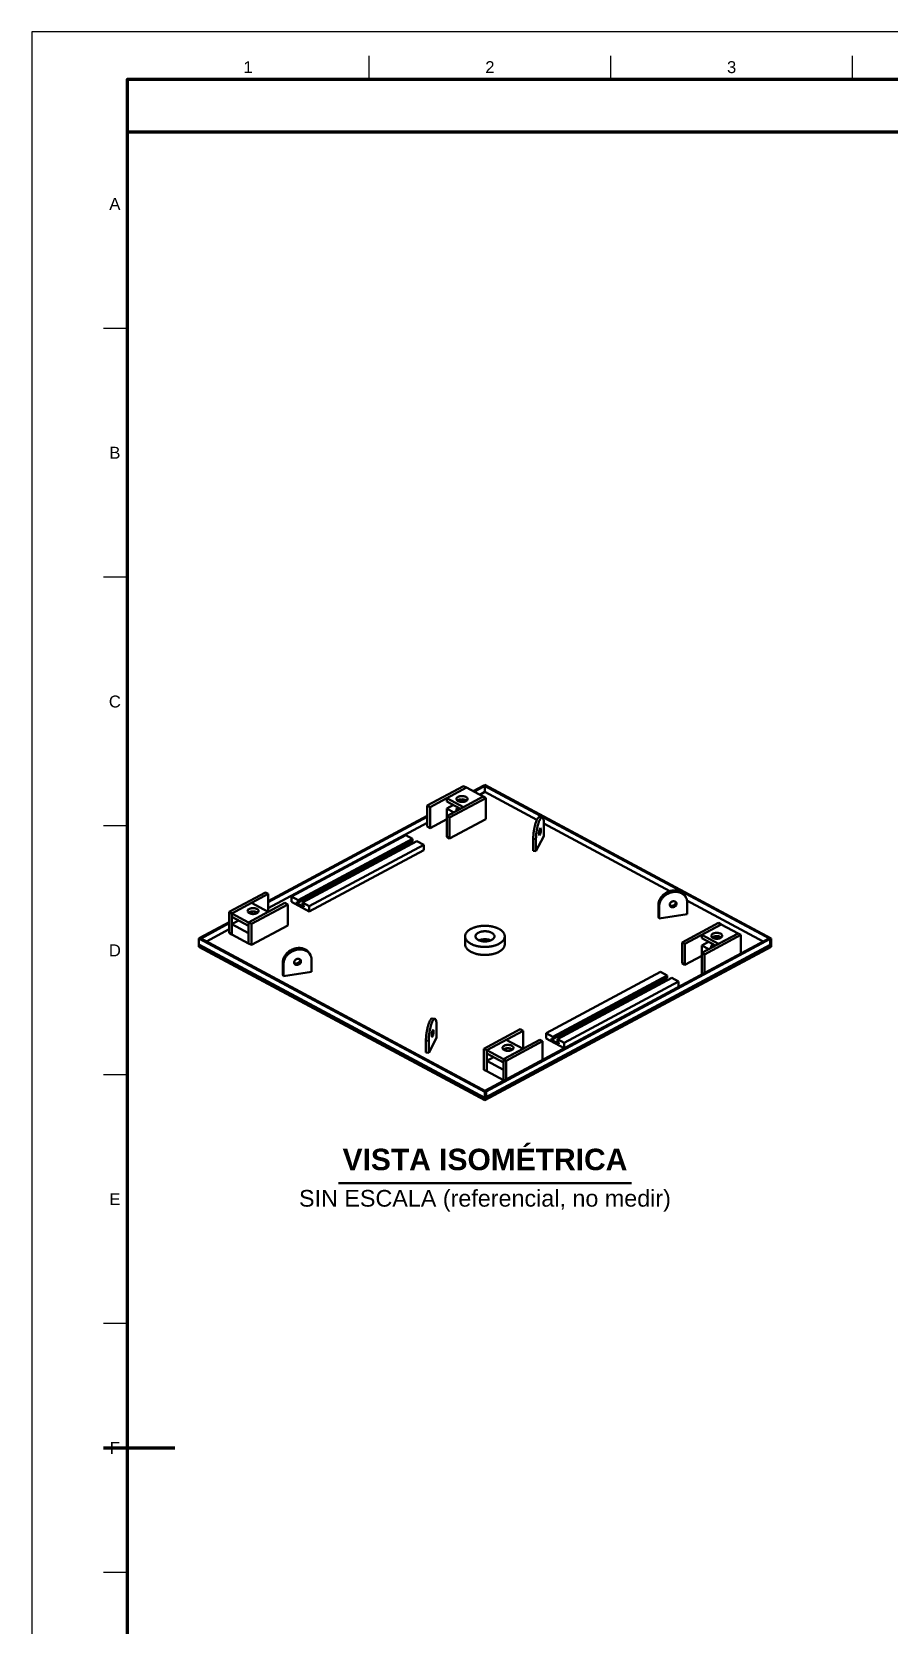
# Model space of a CAD drawing. Header units: millimetres. Extents: x 0 to 841, y 0 to 594.
# Drawn here: x 0 to 179.7, y 259.8 to 594 of the extents above; entities that cross this region are included whole.
import ezdxf
from ezdxf.enums import TextEntityAlignment as Align

# ---------------------------------------------------------------- set-up
doc = ezdxf.new("R2010")
doc.units = ezdxf.units.MM
for name, color, linetype, lineweight in [('FINA', 7, 'CONTINUOUS', 25), ('MARCO', 7, 'CONTINUOUS', 70), ('TXT', 7, 'CONTINUOUS', 25), ('VIS', 7, 'CONTINUOUS', 50)]:
    doc.layers.add(name, color=color, linetype=linetype, lineweight=lineweight)
doc.styles.add('STD', font='LiberationSans-Regular.ttf')
doc.styles.add('STDB', font='LiberationSans-Bold.ttf')

msp = doc.modelspace()

# ---------------------------------------------------------------- linework, layer by layer
at = {"layer": 'FINA'}
for p, q in [((70.69, 584), (70.69, 589)), ((121.38, 584), (121.38, 589)), ((172.06, 584), (172.06, 589)), ((20, 531.82), (15, 531.82)), ((20, 479.64), (15, 479.64)), ((20, 427.45), (15, 427.45)), ((20, 375.27), (15, 375.27)), ((20, 323.09), (15, 323.09)), ((20, 270.91), (15, 270.91))]:
    msp.add_line(p, q, dxfattribs=at)
msp.add_lwpolyline([(0, 0), (841, 0), (841, 594), (0, 594)], close=True, dxfattribs=at)
at = {"layer": 'MARCO'}
msp.add_line((15, 297), (30, 297), dxfattribs=at)
for points in [[(20, 10), (831, 10), (831, 584), (20, 584)], [(20, 573), (831, 573), (831, 584), (20, 584)]]:
    msp.add_lwpolyline(points, close=True, dxfattribs=at)
at = {"layer": 'VIS'}
msp.add_line((64.29, 352.51), (125.71, 352.51), dxfattribs=at)
for points in [[(90.53, 435.82), (82.91, 431.73)], [(91.11, 435.5), (83.5, 431.41)], [(91.11, 435.5), (87.01, 433.3)], [(90.53, 435.82), (91.11, 435.5)], [(91.11, 435.5), (94.63, 433.62)], [(92.51, 434.76), (94.77, 435.97)], [(92.74, 434.63), (95, 435.84)], [(93.91, 434), (95, 434.58)], [(94.77, 435.97), (95, 436.09)], [(94.77, 435.97), (154.77, 403.76)], [(94.77, 435.97), (95, 435.84)], [(95, 436.09), (155, 403.88)], [(95, 434.58), (95, 435.84)], [(95, 434.58), (105.89, 428.74)], [(82.91, 427.34), (82.91, 431.73)], [(82.91, 431.73), (83.5, 431.41)], [(83.5, 427.02), (83.5, 431.41)], [(94.63, 433.62), (87.01, 429.53)], [(87.01, 432.6), (87.01, 433.3)], [(87.01, 433.3), (90.53, 431.41)], [(87.01, 432.6), (89.88, 431.06)], [(88.42, 431.85), (87.01, 431.09)], [(87.01, 429.53), (87.01, 431.09)], [(87.01, 431.09), (88.47, 430.31)], [(95.21, 433.3), (87.6, 429.21)], [(89.01, 433.11), (89.04, 433.23), (89.1, 433.34), (89.18, 433.43), (89.28, 433.51), (89.39, 433.57), (89.5, 433.62), (89.62, 433.66), (89.74, 433.69), (89.86, 433.71), (89.99, 433.73), (90.11, 433.73), (90.24, 433.73), (90.36, 433.73), (90.49, 433.71), (90.61, 433.69), (90.73, 433.66), (90.85, 433.62), (90.96, 433.57), (91.07, 433.51), (91.17, 433.43), (91.25, 433.34), (91.31, 433.23), (91.33, 433.11)], [(89.35, 432.67), (89.27, 432.72), (89.19, 432.78), (89.12, 432.85), (89.07, 432.93), (89.03, 433.02), (89.01, 433.11)], [(89.01, 430.9), (89.03, 431), (89.07, 431.09), (89.12, 431.17), (89.19, 431.24), (89.27, 431.29), (89.35, 431.34)], [(89.21, 432.76), (89.32, 432.83), (89.43, 432.89), (89.55, 432.94), (89.67, 432.97), (89.8, 433), (89.92, 433.02), (90.05, 433.03), (90.17, 433.04), (90.3, 433.03), (90.43, 433.02), (90.55, 433), (90.68, 432.97), (90.8, 432.94), (90.92, 432.89), (91.03, 432.83), (91.14, 432.76)], [(91.33, 433.11), (91.31, 433), (91.26, 432.89), (91.18, 432.8), (91.08, 432.73), (90.98, 432.66), (90.87, 432.61), (90.76, 432.57), (90.64, 432.54), (90.53, 432.52), (90.41, 432.5), (90.29, 432.49), (90.17, 432.49), (90.05, 432.49), (89.93, 432.5), (89.81, 432.52), (89.69, 432.55), (89.58, 432.58), (89.46, 432.62), (89.35, 432.67)], [(90.56, 433), (89.71, 432.54)], [(94.63, 433.62), (90.53, 431.41)], [(94.63, 433.62), (95.21, 433.3)], [(95.21, 428.91), (95.21, 433.3)], [(49.55, 411.69), (82.91, 429.6)], [(49.55, 411.44), (82.91, 429.35)], [(49.55, 410.18), (82.91, 428.09)], [(87.01, 428.91), (83.5, 427.02)], [(87.01, 425.14), (87.01, 429.53)], [(87.01, 429.53), (87.6, 429.21)], [(87.6, 424.82), (87.6, 429.21)], [(95.21, 428.91), (87.6, 424.82)], [(89.11, 430.65), (89.08, 430.69), (89.06, 430.73), (89.04, 430.77), (89.03, 430.81), (89.02, 430.86), (89.01, 430.9)], [(106.43, 429.34), (106.31, 429.32), (106.21, 429.25), (106.13, 429.16), (106.06, 429.06), (106, 428.96), (105.94, 428.85), (105.89, 428.74), (105.84, 428.63), (105.79, 428.52), (105.75, 428.41), (105.71, 428.3), (105.67, 428.18), (105.63, 428.07), (105.6, 427.95), (105.56, 427.84), (105.53, 427.72), (105.5, 427.61), (105.47, 427.49), (105.45, 427.37), (105.42, 427.25), (105.39, 427.14), (105.37, 427.02), (105.35, 426.9), (105.32, 426.78), (105.3, 426.66), (105.28, 426.55), (105.26, 426.43), (105.25, 426.31), (105.23, 426.19), (105.21, 426.07), (105.2, 425.95), (105.19, 425.83), (105.17, 425.71), (105.16, 425.59), (105.15, 425.47), (105.15, 425.35), (105.14, 425.23), (105.13, 425.11), (105.13, 424.99), (105.13, 424.87), (105.13, 424.75)], [(107, 429.25), (106.88, 429.23), (106.78, 429.16), (106.7, 429.07), (106.63, 428.97), (106.57, 428.87), (106.51, 428.76), (106.46, 428.66), (106.41, 428.55), (106.37, 428.43), (106.32, 428.32), (106.28, 428.21), (106.24, 428.1), (106.21, 427.98), (106.17, 427.87), (106.14, 427.75), (106.11, 427.63), (106.08, 427.52), (106.05, 427.4), (106.02, 427.28), (105.99, 427.17), (105.97, 427.05), (105.94, 426.93), (105.92, 426.81), (105.9, 426.69), (105.88, 426.58), (105.86, 426.46), (105.84, 426.34), (105.82, 426.22), (105.8, 426.1), (105.79, 425.98), (105.77, 425.86), (105.76, 425.74), (105.75, 425.62), (105.74, 425.5), (105.73, 425.38), (105.72, 425.26), (105.71, 425.14), (105.71, 425.02), (105.7, 424.9), (105.7, 424.78), (105.7, 424.66)], [(107, 429.25), (106.43, 429.34)], [(107.37, 427.81), (107.37, 427.94), (107.37, 428.07), (107.36, 428.2), (107.35, 428.33), (107.34, 428.46), (107.33, 428.59), (107.3, 428.71), (107.27, 428.84), (107.24, 428.96), (107.19, 429.08), (107.11, 429.19), (107, 429.25)], [(107.37, 427.94), (133.75, 413.78)], [(107.37, 425.29), (107.37, 427.81)], [(54.41, 412.66), (78.4, 425.53)], [(55.82, 411.9), (79.8, 424.78)], [(78.4, 425.53), (79.8, 424.78)], [(79.8, 424.78), (79.8, 424.27)], [(82.91, 427.34), (83.5, 427.02)], [(87.01, 425.14), (87.6, 424.82)], [(105.7, 424.66), (105.13, 424.75)], [(105.13, 424.75), (105.13, 422.23)], [(105.7, 422.14), (107.37, 425.29)], [(105.7, 424.66), (105.7, 422.14)], [(106.42, 425.5), (106.36, 425.59), (106.34, 425.71), (106.33, 425.84), (106.33, 425.96), (106.34, 426.08), (106.36, 426.2), (106.38, 426.32), (106.4, 426.44), (106.43, 426.56), (106.46, 426.68), (106.5, 426.79), (106.56, 426.9), (106.65, 426.97)], [(106.33, 425.86), (106.37, 425.99), (106.4, 426.12), (106.42, 426.25), (106.44, 426.39), (106.45, 426.52), (106.45, 426.66)], [(106.74, 426.62), (106.74, 426.5), (106.73, 426.38), (106.72, 426.26), (106.7, 426.14), (106.67, 426.02), (106.65, 425.91), (106.61, 425.79), (106.57, 425.68), (106.51, 425.57), (106.42, 425.5)], [(106.65, 426.97), (106.7, 426.93), (106.72, 426.87), (106.73, 426.81), (106.74, 426.75), (106.74, 426.68), (106.74, 426.62)], [(55.82, 411.4), (79.8, 424.27)], [(56.76, 411.4), (80.74, 424.27)], [(58.16, 410.64), (82.15, 423.52)], [(58.16, 409.52), (82.15, 422.4)], [(79.54, 424.13), (80.01, 423.88)], [(80.74, 424.27), (82.15, 423.52)], [(82.15, 422.4), (82.15, 423.52)], [(105.7, 422.14), (105.13, 422.23)], [(41.35, 409.41), (48.97, 413.5)], [(41.93, 409.1), (49.55, 413.19)], [(41.93, 409.1), (46.04, 411.3)], [(45.45, 407.21), (53.07, 411.3)], [(49.55, 409.41), (46.04, 411.3)], [(49.55, 413.19), (48.97, 413.5)], [(49.55, 409.41), (49.55, 413.19)], [(53.65, 410.99), (53.07, 411.3)], [(54.41, 411.54), (54.41, 412.66)], [(54.41, 412.66), (55.82, 411.9)], [(54.41, 411.54), (58.16, 409.52)], [(55.54, 411.55), (55.54, 411.27)], [(55.54, 411.55), (55.82, 411.4)], [(55.54, 411.27), (55.8, 411.41)], [(55.54, 411.27), (57.04, 410.46)], [(55.82, 411.9), (55.82, 411.4)], [(56.76, 411.4), (58.16, 410.64)], [(56.76, 411.4), (56.76, 410.89)], [(136.99, 412.77), (136.92, 412.87), (136.86, 412.97), (136.78, 413.07), (136.71, 413.16), (136.62, 413.25), (136.53, 413.34), (136.44, 413.41), (136.34, 413.49), (136.24, 413.55), (136.14, 413.62), (136.03, 413.67), (135.92, 413.72), (135.8, 413.77), (135.69, 413.81), (135.57, 413.84), (135.45, 413.87), (135.34, 413.9), (135.21, 413.92), (135.09, 413.93), (134.97, 413.94), (134.85, 413.94), (134.73, 413.94), (134.61, 413.94), (134.49, 413.93), (134.36, 413.92), (134.24, 413.9), (134.12, 413.88), (134, 413.85), (133.89, 413.82), (133.77, 413.78), (133.65, 413.75), (133.54, 413.7), (133.43, 413.66), (133.32, 413.61), (133.21, 413.56), (133.1, 413.5), (132.99, 413.44), (132.89, 413.38), (132.79, 413.31), (132.69, 413.24), (132.59, 413.17), (132.49, 413.09), (132.4, 413.01), (132.31, 412.93), (132.23, 412.84), (132.14, 412.75), (132.06, 412.66), (131.99, 412.57), (131.91, 412.47), (131.84, 412.37), (131.78, 412.27), (131.71, 412.16), (131.66, 412.05), (131.6, 411.94), (131.55, 411.83), (131.51, 411.72), (131.47, 411.6), (131.44, 411.49), (131.41, 411.37), (131.39, 411.25), (131.37, 411.13), (131.36, 411.01), (131.36, 410.88)], [(137.15, 412.46), (137.09, 412.56), (137.02, 412.67), (136.95, 412.76), (136.87, 412.86), (136.79, 412.95), (136.7, 413.03), (136.6, 413.11), (136.51, 413.18), (136.41, 413.25), (136.3, 413.31), (136.19, 413.37), (136.08, 413.42), (135.97, 413.46), (135.85, 413.5), (135.74, 413.54), (135.62, 413.57), (135.5, 413.59), (135.38, 413.61), (135.26, 413.62), (135.14, 413.63), (135.01, 413.64), (134.89, 413.64), (134.77, 413.63), (134.65, 413.62), (134.53, 413.61), (134.41, 413.59), (134.29, 413.57), (134.17, 413.54), (134.05, 413.51), (133.93, 413.48), (133.82, 413.44), (133.7, 413.4), (133.59, 413.35), (133.48, 413.3), (133.37, 413.25), (133.26, 413.19), (133.16, 413.13), (133.05, 413.07), (132.95, 413), (132.85, 412.93), (132.75, 412.86), (132.66, 412.78), (132.57, 412.7), (132.48, 412.62), (132.39, 412.53), (132.31, 412.44), (132.23, 412.35), (132.15, 412.26), (132.08, 412.16), (132.01, 412.06), (131.94, 411.96), (131.88, 411.85), (131.82, 411.75), (131.77, 411.64), (131.72, 411.52), (131.67, 411.41), (131.64, 411.3), (131.6, 411.18), (131.58, 411.06), (131.55, 410.94), (131.54, 410.82), (131.53, 410.7), (131.52, 410.58)], [(133.8, 410.68), (133.75, 410.79), (133.74, 410.92), (133.75, 411.04), (133.79, 411.16), (133.85, 411.27), (133.93, 411.37), (134.02, 411.46), (134.12, 411.53), (134.23, 411.59), (134.35, 411.63), (134.47, 411.66), (134.59, 411.66), (134.72, 411.65), (134.84, 411.62), (134.95, 411.56), (135.04, 411.48), (135.12, 411.38)], [(133.74, 410.84), (133.84, 410.77), (133.96, 410.73), (134.07, 410.7), (134.19, 410.7), (134.32, 410.71), (134.43, 410.74), (134.55, 410.78), (134.65, 410.84), (134.75, 410.92), (134.83, 411), (134.91, 411.1), (134.96, 411.21), (135, 411.32), (135.01, 411.44)], [(133.76, 410.76), (133.86, 410.67), (133.96, 410.6), (134.09, 410.56), (134.21, 410.54), (134.34, 410.55), (134.47, 410.57), (134.59, 410.61), (134.7, 410.67), (134.8, 410.74), (134.9, 410.83), (134.98, 410.93), (135.04, 411.04), (135.08, 411.16), (135.09, 411.29)], [(135.17, 411.14), (135.16, 411.01), (135.12, 410.89), (135.06, 410.78), (134.99, 410.68), (134.9, 410.6), (134.8, 410.52), (134.69, 410.46), (134.57, 410.42), (134.45, 410.39), (134.32, 410.39), (134.2, 410.4), (134.08, 410.43), (133.97, 410.49), (133.87, 410.57), (133.8, 410.68)], [(135.01, 411.44), (135.01, 411.46), (135.01, 411.47), (135.01, 411.48), (135.01, 411.49), (135.01, 411.5), (135.01, 411.51)], [(135.09, 411.29), (135.09, 411.32), (135.09, 411.34), (135.09, 411.37), (135.08, 411.4), (135.08, 411.42), (135.07, 411.45)], [(135.12, 411.38), (135.13, 411.34), (135.15, 411.3), (135.16, 411.26), (135.17, 411.22), (135.17, 411.18), (135.17, 411.14)], [(137.15, 412.46), (136.99, 412.77)], [(137.39, 411.48), (137.39, 411.6), (137.37, 411.73), (137.36, 411.86), (137.33, 411.98), (137.3, 412.1), (137.25, 412.23), (137.21, 412.34), (137.15, 412.46)], [(137.36, 411.84), (153.36, 403.25)], [(137.39, 408.96), (137.39, 411.48)], [(41.93, 409.1), (41.35, 409.41)], [(41.35, 405.02), (41.35, 409.41)], [(41.93, 404.71), (41.93, 409.1)], [(45.45, 407.21), (41.93, 409.1)], [(41.93, 408.4), (41.93, 409.1)], [(45.45, 406.51), (41.93, 408.4)], [(45.23, 409.6), (45.25, 409.72), (45.3, 409.83), (45.38, 409.92), (45.48, 409.99), (45.58, 410.05), (45.69, 410.1), (45.8, 410.14), (45.92, 410.17), (46.04, 410.2), (46.16, 410.21), (46.28, 410.22), (46.4, 410.23), (46.52, 410.22), (46.64, 410.21), (46.75, 410.19), (46.87, 410.17), (46.99, 410.14), (47.1, 410.1), (47.21, 410.04)], [(47.55, 409.6), (47.53, 409.48), (47.47, 409.37), (47.38, 409.28), (47.28, 409.21), (47.17, 409.15), (47.06, 409.1), (46.94, 409.06), (46.82, 409.03), (46.7, 409), (46.57, 408.99), (46.45, 408.98), (46.33, 408.98), (46.2, 408.99), (46.08, 409), (45.95, 409.03), (45.83, 409.06), (45.72, 409.1), (45.6, 409.15), (45.49, 409.21), (45.39, 409.28), (45.31, 409.37), (45.25, 409.48), (45.23, 409.6)], [(45.43, 409.25), (45.53, 409.32), (45.64, 409.38), (45.76, 409.43), (45.87, 409.46), (46, 409.49), (46.12, 409.51), (46.24, 409.52), (46.37, 409.53), (46.49, 409.52), (46.61, 409.52), (46.74, 409.5), (46.86, 409.47), (46.98, 409.44), (47.1, 409.4), (47.21, 409.34)], [(45.45, 407.21), (49.55, 409.41)], [(45.92, 409.03), (46.04, 409.09)], [(46.04, 406.9), (53.65, 410.99)], [(46.24, 408.99), (46.04, 409.09)], [(47.21, 410.04), (47.29, 409.99), (47.37, 409.94), (47.44, 409.87), (47.5, 409.79), (47.53, 409.7), (47.55, 409.6)], [(47.21, 409.34), (47.23, 409.33), (47.26, 409.32), (47.28, 409.3), (47.3, 409.29), (47.33, 409.27), (47.35, 409.25)], [(53.65, 406.6), (53.65, 410.99)], [(56.76, 410.89), (57.04, 410.74)], [(57.04, 410.74), (57.04, 410.46)], [(58.16, 409.52), (58.16, 410.64)], [(131.52, 410.58), (131.36, 410.88)], [(131.36, 410.88), (131.36, 408.37)], [(131.52, 408.06), (131.36, 408.37)], [(131.52, 410.58), (131.52, 408.06)], [(131.52, 408.06), (137.39, 408.96)], [(35.23, 404.01), (41.35, 407.29)], [(35.47, 403.88), (41.35, 407.04)], [(36.64, 403.25), (41.35, 405.78)], [(41.93, 404.71), (41.35, 405.02)], [(41.93, 406.89), (43.34, 407.65)], [(45.45, 405), (41.93, 406.89)], [(41.93, 404.71), (41.93, 406.89)], [(45.45, 402.82), (41.93, 404.71)], [(46.04, 406.9), (45.45, 407.21)], [(45.45, 402.82), (45.45, 407.21)], [(45.45, 406.51), (45.45, 407.21)], [(45.45, 402.82), (45.45, 405)], [(46.04, 402.51), (46.04, 406.9)], [(46.04, 402.51), (53.65, 406.6)], [(99.14, 404.3), (99.14, 404.42), (99.12, 404.54), (99.09, 404.66), (99.05, 404.77), (99, 404.88), (98.94, 404.98), (98.88, 405.09), (98.8, 405.18), (98.73, 405.27), (98.64, 405.36), (98.56, 405.44), (98.46, 405.52), (98.37, 405.6), (98.27, 405.67), (98.17, 405.73), (98.07, 405.8), (97.96, 405.85), (97.86, 405.91), (97.75, 405.96), (97.64, 406.01), (97.53, 406.06), (97.42, 406.11), (97.31, 406.15), (97.19, 406.19), (97.08, 406.23), (96.96, 406.26), (96.85, 406.29), (96.73, 406.32), (96.61, 406.35), (96.49, 406.38), (96.38, 406.4), (96.26, 406.42), (96.14, 406.44), (96.02, 406.46), (95.9, 406.47), (95.78, 406.49), (95.66, 406.5), (95.54, 406.51), (95.42, 406.51), (95.3, 406.52), (95.18, 406.52), (95.06, 406.52), (94.94, 406.52), (94.82, 406.52), (94.7, 406.52), (94.58, 406.51), (94.46, 406.51), (94.34, 406.5), (94.22, 406.49), (94.1, 406.47), (93.98, 406.46), (93.86, 406.44), (93.74, 406.42), (93.62, 406.4), (93.51, 406.38), (93.39, 406.35), (93.27, 406.32), (93.15, 406.29), (93.04, 406.26), (92.92, 406.23), (92.81, 406.19), (92.69, 406.15), (92.58, 406.11), (92.47, 406.06), (92.36, 406.01), (92.25, 405.96), (92.14, 405.91), (92.04, 405.85), (91.93, 405.8), (91.83, 405.73), (91.73, 405.67), (91.63, 405.6), (91.54, 405.52), (91.44, 405.44), (91.36, 405.36), (91.27, 405.27), (91.2, 405.18), (91.12, 405.09), (91.06, 404.98), (91, 404.88), (90.95, 404.77), (90.91, 404.66), (90.88, 404.54), (90.86, 404.42), (90.86, 404.3)], [(93.01, 404.3), (93.02, 404.42), (93.06, 404.54), (93.12, 404.65), (93.19, 404.75), (93.28, 404.83), (93.37, 404.91), (93.47, 404.98), (93.58, 405.05), (93.69, 405.1), (93.8, 405.15), (93.91, 405.2), (94.03, 405.23), (94.15, 405.27), (94.27, 405.29), (94.39, 405.32), (94.51, 405.34), (94.63, 405.35), (94.75, 405.36), (94.88, 405.37), (95, 405.37), (95.12, 405.37), (95.25, 405.36), (95.37, 405.35), (95.49, 405.34), (95.61, 405.32), (95.73, 405.29), (95.85, 405.27), (95.97, 405.23), (96.09, 405.2), (96.2, 405.15), (96.31, 405.1), (96.42, 405.05), (96.53, 404.98), (96.63, 404.91), (96.72, 404.83), (96.81, 404.75), (96.88, 404.65), (96.94, 404.54), (96.98, 404.42), (96.99, 404.3)], [(143.96, 407.13), (136.35, 403.04)], [(144.55, 406.81), (136.93, 402.72)], [(144.55, 406.81), (140.45, 404.61)], [(148.07, 404.93), (140.45, 400.84)], [(140.45, 403.91), (140.45, 404.61)], [(140.45, 404.61), (143.96, 402.72)], [(148.65, 404.61), (141.03, 400.52)], [(142.45, 404.42), (142.47, 404.54), (142.53, 404.65), (142.62, 404.74), (142.72, 404.82), (142.83, 404.88), (142.94, 404.93), (143.06, 404.97), (143.18, 405), (143.3, 405.02), (143.43, 405.04), (143.55, 405.04), (143.67, 405.04), (143.8, 405.04), (143.92, 405.02), (144.05, 405), (144.17, 404.97), (144.28, 404.93), (144.4, 404.88), (144.51, 404.82), (144.61, 404.74), (144.69, 404.65), (144.75, 404.54), (144.77, 404.42)], [(142.79, 403.98), (142.71, 404.03), (142.63, 404.09), (142.56, 404.16), (142.5, 404.24), (142.47, 404.33), (142.45, 404.42)], [(142.65, 404.07), (142.76, 404.14), (142.87, 404.2), (142.99, 404.25), (143.11, 404.28), (143.23, 404.31), (143.36, 404.33), (143.49, 404.34), (143.61, 404.35), (143.74, 404.34), (143.87, 404.33), (143.99, 404.31), (144.12, 404.28), (144.24, 404.25), (144.35, 404.2), (144.47, 404.14), (144.57, 404.07)], [(144.77, 404.42), (144.75, 404.3), (144.7, 404.2), (144.62, 404.11), (144.52, 404.04), (144.42, 403.97), (144.31, 403.92), (144.2, 403.88), (144.08, 403.85), (143.96, 403.83), (143.84, 403.81), (143.72, 403.8), (143.6, 403.8), (143.48, 403.8), (143.36, 403.81), (143.25, 403.83), (143.13, 403.86), (143.01, 403.89), (142.9, 403.93), (142.79, 403.98)], [(143.96, 407.13), (144.55, 406.81)], [(148.07, 404.93), (143.96, 402.72)], [(144.55, 406.81), (148.07, 404.93)], [(148.07, 404.93), (148.65, 404.61)], [(148.65, 400.72), (148.65, 404.61)], [(35, 403.88), (35.23, 404.01)], [(35, 402.62), (35, 403.88)], [(35, 403.88), (95, 371.67)], [(35, 402.12), (35, 402.62)], [(35, 402.62), (95, 370.41)], [(35, 402.62), (95, 370.41)], [(35, 402.12), (95, 369.91)], [(35.23, 404.01), (95.23, 371.79)], [(35.23, 404.01), (35.47, 403.88)], [(46.04, 402.51), (45.45, 402.82)], [(52.61, 398.8), (52.61, 398.93), (52.62, 399.05), (52.64, 399.17), (52.66, 399.29), (52.69, 399.41), (52.72, 399.52), (52.76, 399.64), (52.8, 399.75), (52.85, 399.86), (52.91, 399.97), (52.96, 400.08), (53.03, 400.19), (53.09, 400.29), (53.16, 400.39), (53.24, 400.49), (53.31, 400.58), (53.39, 400.67), (53.48, 400.76), (53.56, 400.85), (53.65, 400.93), (53.74, 401.01), (53.84, 401.09), (53.94, 401.16), (54.04, 401.23), (54.14, 401.3), (54.24, 401.36), (54.35, 401.42), (54.46, 401.48), (54.57, 401.53), (54.68, 401.58), (54.79, 401.62), (54.9, 401.67), (55.02, 401.7), (55.14, 401.74), (55.25, 401.77), (55.37, 401.8), (55.49, 401.82), (55.61, 401.84), (55.74, 401.85), (55.86, 401.86), (55.98, 401.86), (56.1, 401.86), (56.22, 401.86), (56.34, 401.85), (56.46, 401.84), (56.59, 401.82), (56.7, 401.79), (56.82, 401.76), (56.94, 401.73), (57.05, 401.69), (57.17, 401.64), (57.28, 401.59), (57.39, 401.54), (57.49, 401.47), (57.59, 401.41), (57.69, 401.33), (57.78, 401.26), (57.87, 401.17), (57.96, 401.08), (58.03, 400.99), (58.11, 400.89), (58.17, 400.79), (58.24, 400.69)], [(52.77, 398.5), (52.78, 398.62), (52.79, 398.74), (52.8, 398.86), (52.83, 398.98), (52.85, 399.1), (52.89, 399.22), (52.92, 399.33), (52.97, 399.44), (53.02, 399.56), (53.07, 399.67), (53.13, 399.77), (53.19, 399.88), (53.26, 399.98), (53.33, 400.08), (53.4, 400.18), (53.48, 400.27), (53.56, 400.36), (53.64, 400.45), (53.73, 400.54), (53.82, 400.62), (53.91, 400.7), (54, 400.78), (54.1, 400.85), (54.2, 400.92), (54.3, 400.99), (54.41, 401.05), (54.51, 401.11), (54.62, 401.17), (54.73, 401.22), (54.84, 401.27), (54.95, 401.32), (55.07, 401.36), (55.18, 401.4), (55.3, 401.43), (55.42, 401.46), (55.54, 401.49), (55.66, 401.51), (55.78, 401.53), (55.9, 401.54), (56.02, 401.55), (56.14, 401.56), (56.26, 401.56), (56.39, 401.55), (56.51, 401.54), (56.63, 401.53), (56.75, 401.51), (56.87, 401.49), (56.99, 401.46), (57.1, 401.42), (57.22, 401.38), (57.33, 401.34), (57.44, 401.29), (57.55, 401.23), (57.66, 401.17), (57.76, 401.1), (57.85, 401.03), (57.95, 400.95), (58.04, 400.86), (58.12, 400.78), (58.2, 400.68), (58.27, 400.59), (58.34, 400.48), (58.4, 400.38)], [(90.86, 404.3), (90.86, 404.18), (90.88, 404.06), (90.91, 403.94), (90.95, 403.83), (91, 403.72), (91.06, 403.61), (91.13, 403.51), (91.2, 403.41), (91.28, 403.32), (91.37, 403.23), (91.45, 403.15), (91.55, 403.07), (91.64, 403), (91.74, 402.93), (91.84, 402.86), (91.95, 402.8), (92.05, 402.74), (92.16, 402.68), (92.27, 402.63), (92.38, 402.58), (92.49, 402.53), (92.61, 402.48), (92.72, 402.44), (92.84, 402.4), (92.95, 402.37), (93.07, 402.33), (93.19, 402.3), (93.3, 402.27), (93.42, 402.24), (93.54, 402.22), (93.66, 402.2), (93.78, 402.17), (93.9, 402.16), (94.02, 402.14), (94.14, 402.12), (94.26, 402.11), (94.38, 402.1), (94.5, 402.09), (94.63, 402.09), (94.75, 402.08), (94.87, 402.08), (94.99, 402.08), (95.11, 402.08), (95.23, 402.08), (95.36, 402.08), (95.48, 402.09), (95.6, 402.1), (95.72, 402.11), (95.84, 402.12), (95.96, 402.14), (96.08, 402.15), (96.2, 402.17), (96.32, 402.19), (96.44, 402.21), (96.56, 402.24), (96.68, 402.27), (96.8, 402.3), (96.91, 402.33), (97.03, 402.36), (97.15, 402.4), (97.26, 402.44), (97.38, 402.48), (97.49, 402.52), (97.6, 402.57), (97.71, 402.62), (97.82, 402.67), (97.93, 402.73)], [(90.86, 404.3), (90.86, 402.62)], [(90.86, 402.62), (90.86, 402.5), (90.88, 402.38), (90.91, 402.26), (90.95, 402.15), (91, 402.04), (91.06, 401.93), (91.13, 401.83), (91.2, 401.73), (91.28, 401.64), (91.37, 401.55), (91.45, 401.47), (91.55, 401.39), (91.64, 401.32), (91.74, 401.25), (91.84, 401.18), (91.95, 401.12), (92.05, 401.06), (92.16, 401), (92.27, 400.95), (92.38, 400.9), (92.49, 400.85), (92.61, 400.81), (92.72, 400.77), (92.84, 400.73), (92.95, 400.69), (93.07, 400.65), (93.19, 400.62), (93.3, 400.59), (93.42, 400.57), (93.54, 400.54), (93.66, 400.52), (93.78, 400.5), (93.9, 400.48), (94.02, 400.46), (94.14, 400.45), (94.26, 400.43), (94.38, 400.42), (94.5, 400.41), (94.63, 400.41), (94.75, 400.4), (94.87, 400.4), (94.99, 400.4), (95.11, 400.4), (95.23, 400.4), (95.36, 400.41), (95.48, 400.41), (95.6, 400.42), (95.72, 400.43), (95.84, 400.44), (95.96, 400.46), (96.08, 400.48), (96.2, 400.49), (96.32, 400.51), (96.44, 400.54), (96.56, 400.56), (96.68, 400.59), (96.8, 400.62), (96.91, 400.65), (97.03, 400.68), (97.15, 400.72), (97.26, 400.76), (97.38, 400.8), (97.49, 400.84), (97.6, 400.89), (97.71, 400.94), (97.82, 400.99), (97.93, 401.05)], [(96.41, 403.55), (96.3, 403.49), (96.18, 403.44), (96.07, 403.4), (95.95, 403.36), (95.84, 403.33), (95.72, 403.3), (95.6, 403.28), (95.48, 403.26), (95.35, 403.25), (95.23, 403.24), (95.11, 403.23), (94.99, 403.23), (94.87, 403.24), (94.74, 403.24), (94.62, 403.25), (94.5, 403.27), (94.38, 403.29), (94.26, 403.31), (94.14, 403.34), (94.02, 403.37), (93.91, 403.41), (93.79, 403.45), (93.68, 403.5), (93.57, 403.56), (93.47, 403.62), (93.37, 403.69), (93.28, 403.77), (93.19, 403.86), (93.12, 403.96), (93.06, 404.06), (93.02, 404.18), (93.01, 404.3)], [(93.77, 403.46), (93.89, 403.51), (94.01, 403.55), (94.13, 403.58), (94.25, 403.61), (94.37, 403.64), (94.5, 403.66), (94.62, 403.67), (94.75, 403.68), (94.87, 403.69), (95, 403.69), (95.13, 403.69), (95.25, 403.68), (95.38, 403.67), (95.5, 403.66), (95.63, 403.64), (95.75, 403.61), (95.87, 403.58), (95.99, 403.55), (96.11, 403.51), (96.23, 403.46)], [(93.77, 403.46), (93.89, 403.51), (94.01, 403.55), (94.13, 403.58), (94.25, 403.61), (94.37, 403.64), (94.5, 403.66), (94.62, 403.67), (94.75, 403.68), (94.87, 403.69), (95, 403.69), (95.13, 403.69), (95.25, 403.68), (95.38, 403.67), (95.5, 403.66), (95.63, 403.64), (95.75, 403.61), (95.87, 403.58), (95.99, 403.55), (96.11, 403.51), (96.23, 403.46)], [(95, 371.92), (154.53, 403.88)], [(95, 370.41), (155, 402.62)], [(95, 369.91), (155, 402.12)], [(95.23, 371.79), (154.77, 403.76)], [(95.23, 370.53), (154.77, 402.5)], [(96.99, 404.3), (96.98, 404.18), (96.94, 404.06), (96.88, 403.95), (96.8, 403.85), (96.71, 403.76), (96.62, 403.68), (96.51, 403.61), (96.41, 403.55)], [(97.93, 402.73), (98.04, 402.79), (98.14, 402.85), (98.24, 402.92), (98.35, 402.99), (98.44, 403.06), (98.54, 403.14), (98.63, 403.22), (98.71, 403.31), (98.79, 403.4), (98.87, 403.5), (98.94, 403.6), (99, 403.71), (99.05, 403.82), (99.09, 403.94), (99.12, 404.06), (99.14, 404.18), (99.14, 404.3)], [(97.93, 401.05), (98.04, 401.11), (98.14, 401.17), (98.24, 401.24), (98.35, 401.31), (98.44, 401.38), (98.54, 401.46), (98.63, 401.55), (98.71, 401.63), (98.79, 401.73), (98.87, 401.82), (98.94, 401.93), (99, 402.03), (99.05, 402.14), (99.09, 402.26), (99.12, 402.38), (99.14, 402.5), (99.14, 402.62)], [(99.14, 404.3), (99.14, 402.62)], [(136.35, 398.65), (136.35, 403.04)], [(136.35, 403.04), (136.93, 402.72)], [(136.93, 398.33), (136.93, 402.72)], [(140.45, 403.91), (143.31, 402.37)], [(141.85, 403.16), (140.45, 402.4)], [(140.45, 400.84), (140.45, 402.4)], [(140.45, 402.4), (141.91, 401.62)], [(142.45, 402.21), (142.47, 402.31), (142.5, 402.4), (142.56, 402.48), (142.63, 402.55), (142.71, 402.6), (142.79, 402.65)], [(142.55, 401.96), (142.52, 402), (142.5, 402.04), (142.48, 402.08), (142.46, 402.12), (142.46, 402.17), (142.45, 402.21)], [(144, 404.31), (143.15, 403.85)], [(154.53, 403.88), (154.77, 403.76)], [(154.77, 403.76), (155, 403.88)], [(154.77, 402.5), (154.77, 403.76)], [(154.77, 402.5), (154.77, 403.76)], [(154.77, 402.5), (155, 402.62)], [(155, 402.62), (155, 403.88)], [(155, 402.12), (155, 402.62)], [(52.61, 396.29), (52.61, 398.8)], [(52.77, 398.5), (52.61, 398.8)], [(52.77, 395.98), (52.77, 398.5)], [(54.99, 398.84), (55, 398.96), (55.04, 399.08), (55.1, 399.19), (55.18, 399.29), (55.27, 399.37), (55.37, 399.45), (55.48, 399.51), (55.6, 399.55), (55.72, 399.58), (55.84, 399.58), (55.97, 399.57), (56.09, 399.54), (56.2, 399.48), (56.29, 399.4), (56.37, 399.3)], [(54.99, 398.76), (55.1, 398.69), (55.21, 398.64), (55.34, 398.62), (55.47, 398.62), (55.59, 398.63), (55.71, 398.67), (55.83, 398.72), (55.93, 398.79), (56.03, 398.87), (56.12, 398.96), (56.18, 399.07), (56.23, 399.18), (56.26, 399.31), (56.26, 399.43)], [(55.05, 398.6), (55.03, 398.63), (55.02, 398.67), (55, 398.71), (55, 398.75), (54.99, 398.79), (54.99, 398.84)], [(56.32, 399.37), (56.34, 399.25), (56.34, 399.13), (56.31, 399.01), (56.26, 398.9), (56.19, 398.8), (56.11, 398.71), (56.01, 398.63), (55.91, 398.57), (55.8, 398.52), (55.68, 398.48), (55.56, 398.46), (55.44, 398.46), (55.32, 398.48), (55.2, 398.53), (55.1, 398.59), (55.01, 398.68)], [(56.37, 399.3), (56.41, 399.18), (56.42, 399.06), (56.41, 398.93), (56.37, 398.81), (56.31, 398.7), (56.24, 398.6), (56.15, 398.52), (56.05, 398.44), (55.93, 398.38), (55.82, 398.34), (55.7, 398.31), (55.57, 398.31), (55.45, 398.32), (55.33, 398.35), (55.22, 398.41), (55.12, 398.49), (55.05, 398.6)], [(58.24, 400.69), (58.4, 400.38)], [(58.4, 400.38), (58.46, 400.26), (58.5, 400.15), (58.55, 400.02), (58.58, 399.9), (58.61, 399.78), (58.62, 399.65), (58.64, 399.52), (58.64, 399.4)], [(58.64, 399.4), (58.64, 396.88)], [(136.35, 398.65), (136.93, 398.33)], [(140.45, 400.22), (136.93, 398.33)], [(140.45, 396.45), (140.45, 400.84)], [(140.45, 400.84), (141.03, 400.52)], [(141.03, 396.63), (141.03, 400.52)], [(52.77, 395.98), (52.61, 396.29)], [(58.64, 396.88), (52.77, 395.98)], [(107.85, 383.96), (131.84, 396.84)], [(109.26, 383.21), (133.24, 396.09)], [(109.26, 382.71), (133.24, 395.58)], [(110.2, 382.71), (134.18, 395.58)], [(111.6, 381.95), (135.59, 394.83)], [(131.84, 396.84), (133.24, 396.09)], [(132.98, 395.44), (133.45, 395.19)], [(133.24, 396.09), (133.24, 395.58)], [(134.18, 395.58), (135.59, 394.83)], [(135.59, 393.71), (135.59, 394.83)], [(140.45, 396.45), (140.57, 396.38)], [(82.63, 382.47), (82.63, 382.59), (82.63, 382.71), (82.63, 382.83), (82.64, 382.95), (82.65, 383.07), (82.65, 383.19), (82.66, 383.31), (82.67, 383.43), (82.69, 383.55), (82.7, 383.67), (82.71, 383.79), (82.73, 383.91), (82.75, 384.03), (82.76, 384.15), (82.78, 384.27), (82.8, 384.38), (82.82, 384.5), (82.85, 384.62), (82.87, 384.74), (82.89, 384.86), (82.92, 384.97), (82.95, 385.09), (82.97, 385.21), (83, 385.33), (83.03, 385.44), (83.06, 385.56), (83.1, 385.67), (83.13, 385.79), (83.17, 385.9), (83.21, 386.02), (83.25, 386.13), (83.29, 386.24), (83.34, 386.35), (83.39, 386.46), (83.44, 386.57), (83.5, 386.68), (83.56, 386.78), (83.63, 386.88), (83.71, 386.97), (83.81, 387.04), (83.93, 387.06)], [(83.2, 382.38), (83.2, 382.5), (83.2, 382.62), (83.21, 382.74), (83.21, 382.86), (83.22, 382.98), (83.23, 383.1), (83.24, 383.22), (83.25, 383.34), (83.26, 383.46), (83.27, 383.58), (83.29, 383.7), (83.3, 383.82), (83.32, 383.94), (83.34, 384.06), (83.36, 384.18), (83.38, 384.3), (83.4, 384.41), (83.42, 384.53), (83.44, 384.65), (83.47, 384.77), (83.49, 384.89), (83.52, 385), (83.55, 385.12), (83.58, 385.24), (83.61, 385.35), (83.64, 385.47), (83.67, 385.59), (83.71, 385.7), (83.74, 385.81), (83.78, 385.93), (83.82, 386.04), (83.87, 386.15), (83.91, 386.27), (83.96, 386.38), (84.01, 386.48), (84.07, 386.59), (84.13, 386.69), (84.2, 386.79), (84.28, 386.88), (84.38, 386.95), (84.5, 386.97)], [(83.83, 383.57), (83.84, 383.69), (83.84, 383.81), (83.86, 383.93), (83.88, 384.05), (83.9, 384.17), (83.93, 384.29), (83.96, 384.4), (84, 384.51), (84.06, 384.62), (84.15, 384.69)], [(83.95, 384.38), (83.95, 384.24), (83.94, 384.11), (83.92, 383.97), (83.9, 383.84), (83.87, 383.71), (83.83, 383.58)], [(84.15, 384.69), (84.22, 384.6), (84.24, 384.48), (84.24, 384.35), (84.24, 384.23), (84.23, 384.11), (84.22, 383.99), (84.2, 383.87), (84.17, 383.75), (84.15, 383.63), (84.11, 383.51), (84.07, 383.4), (84.02, 383.29), (83.92, 383.22)], [(83.93, 387.06), (84.5, 386.97)], [(84.5, 386.97), (84.61, 386.91), (84.69, 386.8), (84.74, 386.68), (84.77, 386.56), (84.8, 386.43), (84.83, 386.31), (84.84, 386.18), (84.85, 386.05), (84.86, 385.92), (84.87, 385.79), (84.87, 385.66), (84.87, 385.53)], [(84.87, 385.53), (84.87, 383.01)], [(94.79, 380.72), (102.4, 384.81)], [(95.37, 380.41), (102.99, 384.5)], [(102.99, 384.5), (102.4, 384.81)], [(102.99, 380.72), (102.99, 384.5)], [(82.63, 379.95), (82.63, 382.47)], [(83.2, 382.38), (82.63, 382.47)], [(84.87, 383.01), (83.2, 379.86)], [(83.2, 379.86), (83.2, 382.38)], [(83.92, 383.22), (83.88, 383.26), (83.86, 383.32), (83.84, 383.38), (83.84, 383.44), (83.83, 383.51), (83.83, 383.57)], [(95.37, 380.41), (99.47, 382.61)], [(98.67, 380.91), (98.69, 381.03), (98.74, 381.14), (98.82, 381.23), (98.92, 381.3), (99.02, 381.36), (99.13, 381.41), (99.24, 381.45), (99.36, 381.48), (99.47, 381.51), (99.59, 381.52), (99.71, 381.53), (99.83, 381.54), (99.95, 381.53), (100.07, 381.52), (100.19, 381.5), (100.31, 381.48), (100.42, 381.45), (100.54, 381.41), (100.65, 381.35)], [(98.89, 378.52), (106.5, 382.61)], [(102.99, 380.72), (99.47, 382.61)], [(99.47, 378.21), (107.09, 382.3)], [(100.65, 381.35), (100.73, 381.3), (100.81, 381.25), (100.88, 381.18), (100.93, 381.1), (100.97, 381.01), (100.99, 380.91)], [(107.09, 382.3), (106.5, 382.61)], [(107.09, 378.41), (107.09, 382.3)], [(107.85, 382.85), (107.85, 383.96)], [(107.85, 383.96), (109.26, 383.21)], [(107.85, 382.85), (111.6, 380.83)], [(108.98, 382.86), (108.98, 382.58)], [(108.98, 382.86), (109.26, 382.71)], [(108.98, 382.58), (109.24, 382.72)], [(108.98, 382.58), (110.48, 381.77)], [(109.26, 383.21), (109.26, 382.71)], [(110.2, 382.71), (111.6, 381.95)], [(110.2, 382.71), (110.2, 382.2)], [(110.2, 382.2), (110.48, 382.05)], [(110.48, 382.05), (110.48, 381.77)], [(111.6, 380.83), (111.6, 381.95)], [(83.2, 379.86), (82.63, 379.95)], [(95.37, 380.41), (94.79, 380.72)], [(94.79, 376.33), (94.79, 380.72)], [(95.37, 376.02), (95.37, 380.41)], [(98.89, 378.52), (95.37, 380.41)], [(95.37, 379.71), (95.37, 380.41)], [(98.89, 377.82), (95.37, 379.71)], [(95.37, 378.2), (96.78, 378.96)], [(98.89, 376.31), (95.37, 378.2)], [(95.37, 376.02), (95.37, 378.2)], [(100.99, 380.91), (100.96, 380.79), (100.9, 380.68), (100.82, 380.59), (100.72, 380.52), (100.61, 380.46), (100.5, 380.41), (100.38, 380.37), (100.26, 380.34), (100.14, 380.31), (100.01, 380.3), (99.89, 380.29), (99.76, 380.29), (99.64, 380.3), (99.51, 380.31), (99.39, 380.34), (99.27, 380.37), (99.15, 380.41), (99.04, 380.46), (98.93, 380.52), (98.83, 380.59), (98.75, 380.68), (98.69, 380.79), (98.67, 380.91)], [(98.86, 380.56), (98.97, 380.63), (99.08, 380.69), (99.19, 380.74), (99.31, 380.77), (99.43, 380.8), (99.56, 380.82), (99.68, 380.83), (99.8, 380.84), (99.93, 380.83), (100.05, 380.83), (100.17, 380.81), (100.3, 380.78), (100.42, 380.75), (100.53, 380.71), (100.65, 380.65)], [(98.89, 378.52), (102.99, 380.72)], [(99.47, 378.21), (98.89, 378.52)], [(98.89, 374.13), (98.89, 378.52)], [(98.89, 377.82), (98.89, 378.52)], [(99.36, 380.34), (99.47, 380.4)], [(99.67, 380.3), (99.47, 380.4)], [(99.47, 374.32), (99.47, 378.21)], [(100.65, 380.65), (100.67, 380.64), (100.69, 380.63), (100.72, 380.61), (100.74, 380.6), (100.76, 380.58), (100.79, 380.56)], [(95.37, 376.02), (94.79, 376.33)], [(98.89, 374.13), (95.37, 376.02)], [(98.89, 374.13), (98.89, 376.31)], [(95, 371.92), (95.23, 371.79)], [(95, 371.67), (95.23, 371.79)], [(95, 370.41), (95, 371.67)], [(95.23, 370.53), (95.23, 371.79)], [(95.23, 370.53), (95.23, 371.79)], [(99, 374.07), (98.89, 374.13)], [(95, 370.41), (95.23, 370.53)], [(95, 369.91), (95, 370.41)]]:
    msp.add_lwpolyline(points, dxfattribs=at)

# ---------------------------------------------------------------- texts
at = {"layer": 'TXT', "style": 'STD'}
for s, p in [('1', (45.34, 586.6)), ('2', (96.03, 586.6)), ('3', (146.72, 586.6)), ('A', (17.4, 557.91)), ('B', (17.4, 505.73)), ('C', (17.4, 453.55)), ('D', (17.4, 401.36)), ('E', (17.4, 349.18)), ('F', (17.4, 297))]:
    msp.add_text(s, height=2.5, dxfattribs=at).set_placement(p, align=Align.MIDDLE_CENTER)
at = {"layer": 'TXT', "style": 'STDB'}
msp.add_text('VISTA ISOMÉTRICA', height=4.5, dxfattribs=at).set_placement((95, 353.91), align=Align.BOTTOM_CENTER)
at = {"layer": 'TXT', "style": 'STD'}
msp.add_text('SIN ESCALA (referencial, no medir)', height=3.5, dxfattribs=at).set_placement((95, 351.11), align=Align.TOP_CENTER)

doc.saveas('drawing.dxf')
